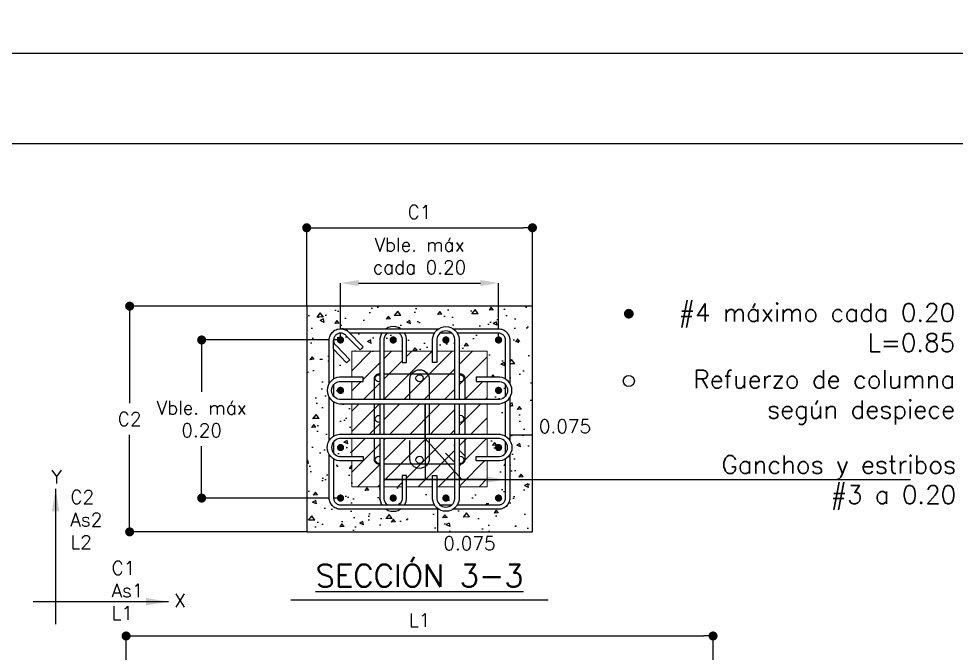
# Model space of a CAD drawing. Header units: millimetres. Extents: x 0 to 197, y -27 to 41.
# Drawn here: x 53.74 to 55.817, y -24.305 to -22.9 of the extents above; entities that cross this region are included whole.
import ezdxf
from ezdxf import colors
from ezdxf.entities.mleader import LeaderData, LeaderLine
from ezdxf.enums import TextEntityAlignment as Align
from ezdxf.math import Vec2, Vec3

# ---------------------------------------------------------------- set-up
doc = ezdxf.new("R2010")
doc.units = ezdxf.units.MM
doc.header["$LTSCALE"] = 0.01
doc.header["$PDMODE"] = 3
doc.layers.add('FC_COLUMNAS', color=5, linetype='Continuous', lineweight=15)
for name, color, linetype in [('FC_COTAS', 1, 'Continuous'), ('FC_COTAS @ 100', 1, 'Continuous'), ('FC_COTAS @ 12.5', 1, 'Continuous'), ('FC_COTAS @ 20', 1, 'Continuous'), ('FC_ESTRIBOS', 3, 'Continuous'), ('FC_HATCH 251', 251, 'Continuous'), ('FC_HATCH 253', 253, 'Continuous'), ('FC_LINEA CORTE', 1, 'Continuous'), ('FC_PEDESTAL', 4, 'Continuous'), ('FC_R-140', 2, 'Continuous'), ('FC_R-80', 11, 'Continuous'), ('FC_R-80 @ 20', 11, 'Continuous'), ('FC_REFUERZO 2', 1, 'Continuous')]:
    doc.layers.add(name, color=color, linetype=linetype)
doc.layers.add('FC_HOJA', color=230, linetype='Continuous', plot=False)
doc.styles.add('FC_TEXT1', font='romans.shx')
doc.dimstyles.new('FC_COTAS', dxfattribs={"dimtxt": 0.0015, "dimasz": 0.001, "dimexe": 0, "dimexo": 0, "dimgap": 0.001, "dimtad": 1, "dimtih": 1, "dimtoh": 1, "dimzin": 0, "dimdsep": 46, "dimtxsty": 'FC_TEXT1', "dimblk": 'DOT', "dimcen": 0.09, "dimclrd": 256, "dimclre": 256, "dimclrt": 256, "dimadec": 0, "dimazin": 0, "dimtfac": 1, "dimtix": 1, "dimtmove": 2, "dimatfit": 3, "dimfxl": 1.002, "dimtolj": 1, "dimtzin": 0, "dimlwd": -1, "dimarcsym": 0})

# ---------------------------------------------------------------- blocks, each defined once
blk = doc.blocks.new('*U383')
at = {"layer": 'FC_R-140', "color": 4, "ltscale": 1.5}
blk.add_lwpolyline([(-0.01426, 0), (0.01426, 0)], dxfattribs=at)
at = {"layer": 'FC_R-140', "ltscale": 1.5, "style": 'FC_TEXT1'}
blk.add_attdef('%%UTÍTULO', text='', height=0.0025, dxfattribs=at).set_placement((0, 0.00266), align=Align.MIDDLE_CENTER)
at = {"layer": 'FC_R-80', "ltscale": 1.5, "style": 'FC_TEXT1'}
blk.add_attdef('ESCALA', text='', height=0.002, dxfattribs=at).set_placement((-0.01426, -0.0017), align=Align.MIDDLE_LEFT)
blk = doc.blocks.new('_Dot')
at = {"color": 0, "linetype": 'ByBlock', "lineweight": -2}
blk.add_line((-0.5, 0), (-1, 0), dxfattribs=at)
at = {"color": 0, "linetype": 'ByBlock', "const_width": 0.5}
blk.add_lwpolyline([(-0.25, 0, 1), (0.25, 0, 1)], format="xyb", close=True, dxfattribs=at)
blk = doc.blocks.new('*D430')
at = {"layer": 'Defpoints', "color": 0, "transparency": 16777216}
for p in [(54.8781, -23.3629), (54.3781, -23.5366), (54.8781, -23.5366)]:
    blk.add_point(p, dxfattribs=at)
at = {"layer": 'FC_COTAS', "lineweight": -2, "transparency": 16777216}
for p, q in [((54.3781, -23.5366), (54.3781, -23.3629)), ((54.8781, -23.5366), (54.8781, -23.3629))]:
    blk.add_line(p, q, dxfattribs=at)
at = {"layer": 'FC_COTAS', "transparency": 16777216}
blk.add_line((54.3981, -23.3629), (54.8581, -23.3629), dxfattribs=at)
at = {"layer": 'FC_COTAS', "transparency": 16777216, "xscale": 0.02, "yscale": 0.02, "zscale": 0.02, "rotation": 180}
blk.add_blockref('_Dot', (54.3781, -23.3629), dxfattribs=at)
at = {"layer": 'FC_COTAS', "transparency": 16777216, "xscale": 0.02, "yscale": 0.02, "zscale": 0.02}
blk.add_blockref('_Dot', (54.8781, -23.3629), dxfattribs=at)
at = {"layer": 'FC_COTAS', "transparency": 16777216, "insert": (54.6281, -23.3279), "char_height": 0.03, "attachment_point": 5, "style": 'FC_TEXT1'}
blk.add_mtext('\\A1;C1', dxfattribs=at)
blk = doc.blocks.new('*D431')
at = {"layer": 'Defpoints', "color": 0, "transparency": 16777216}
for p in [(53.986, -23.5366), (54.3781, -23.5366), (54.3781, -24.0366)]:
    blk.add_point(p, dxfattribs=at)
at = {"layer": 'FC_COTAS', "lineweight": -2, "transparency": 16777216}
for p, q in [((54.3781, -23.5366), (53.986, -23.5366)), ((54.3781, -24.0366), (53.986, -24.0366))]:
    blk.add_line(p, q, dxfattribs=at)
at = {"layer": 'FC_COTAS', "transparency": 16777216}
for p, q in [((53.986, -23.5566), (53.986, -23.7516)), ((53.986, -24.0166), (53.986, -23.8216))]:
    blk.add_line(p, q, dxfattribs=at)
at = {"layer": 'FC_COTAS', "transparency": 16777216, "xscale": 0.02, "yscale": 0.02, "zscale": 0.02}
for p, rotation in [((53.986, -23.5366), 90), ((53.986, -24.0366), 270)]:
    blk.add_blockref('_Dot', p, dxfattribs=dict(at, rotation=rotation))
at = {"layer": 'FC_COTAS', "transparency": 16777216, "insert": (53.986, -23.7866), "char_height": 0.03, "attachment_point": 5, "style": 'FC_TEXT1'}
blk.add_mtext('\\A1;C2', dxfattribs=at)
blk = doc.blocks.new('*D433')
at = {"layer": 'Defpoints', "color": 0, "transparency": 16777216}
for p in [(55.2781, -24.2672), (53.9781, -24.349), (55.2781, -24.349)]:
    blk.add_point(p, dxfattribs=at)
at = {"layer": 'FC_COTAS', "lineweight": -2, "transparency": 16777216}
for p, q in [((53.9781, -24.349), (53.9781, -24.2672)), ((55.2781, -24.349), (55.2781, -24.2672))]:
    blk.add_line(p, q, dxfattribs=at)
at = {"layer": 'FC_COTAS', "transparency": 16777216}
blk.add_line((53.9981, -24.2672), (55.2581, -24.2672), dxfattribs=at)
at = {"layer": 'FC_COTAS', "transparency": 16777216, "xscale": 0.02, "yscale": 0.02, "zscale": 0.02, "rotation": 180}
blk.add_blockref('_Dot', (53.9781, -24.2672), dxfattribs=at)
at = {"layer": 'FC_COTAS', "transparency": 16777216, "xscale": 0.02, "yscale": 0.02, "zscale": 0.02}
blk.add_blockref('_Dot', (55.2781, -24.2672), dxfattribs=at)
at = {"layer": 'FC_COTAS', "transparency": 16777216, "insert": (54.6281, -24.2322), "char_height": 0.03, "attachment_point": 5, "style": 'FC_TEXT1'}
blk.add_mtext('\\A1;L1', dxfattribs=at)
blk = doc.blocks.new('*D434')
at = {"layer": 'Defpoints', "color": 0, "transparency": 16777216}
for p in [(54.1455, -23.6115), (54.4531, -23.6115), (54.4531, -23.9617)]:
    blk.add_point(p, dxfattribs=at)
at = {"layer": 'FC_COTAS', "lineweight": -2, "transparency": 16777216}
for p, q in [((54.4531, -23.6115), (54.1455, -23.6115)), ((54.4531, -23.9617), (54.1455, -23.9617))]:
    blk.add_line(p, q, dxfattribs=at)
at = {"layer": 'FC_COTAS', "transparency": 16777216}
for p, q in [((54.1455, -23.6315), (54.1455, -23.7266)), ((54.1455, -23.9417), (54.1455, -23.8466))]:
    blk.add_line(p, q, dxfattribs=at)
at = {"layer": 'FC_COTAS', "transparency": 16777216, "xscale": 0.02, "yscale": 0.02, "zscale": 0.02}
for p, rotation in [((54.1455, -23.6115), 90), ((54.1455, -23.9617), 270)]:
    blk.add_blockref('_Dot', p, dxfattribs=dict(at, rotation=rotation))
at = {"layer": 'FC_COTAS', "transparency": 16777216, "insert": (54.1455, -23.7866), "char_height": 0.03, "attachment_point": 5, "style": 'FC_TEXT1'}
blk.add_mtext('\\A1;Vble. máx\\P0.20', dxfattribs=at)
blk = doc.blocks.new('*D436')
at = {"layer": 'Defpoints', "color": 0, "transparency": 16777216}
for p in [(54.8028, -23.4854), (54.4531, -23.6115), (54.8028, -23.612)]:
    blk.add_point(p, dxfattribs=at)
at = {"layer": 'FC_COTAS', "lineweight": -2, "transparency": 16777216}
for p, q in [((54.4531, -23.6115), (54.4531, -23.4854)), ((54.8028, -23.612), (54.8028, -23.4854))]:
    blk.add_line(p, q, dxfattribs=at)
at = {"layer": 'FC_COTAS', "transparency": 16777216}
blk.add_line((54.4931, -23.4854), (54.7628, -23.4854), dxfattribs=at)
for points in [[(54.4931, -23.4788), (54.4931, -23.4921), (54.4531, -23.4854)], [(54.7628, -23.4788), (54.7628, -23.4921), (54.8028, -23.4854)]]:
    blk.add_solid(points, dxfattribs=at)
at = {"layer": 'FC_COTAS', "transparency": 16777216, "insert": (54.628, -23.4254), "char_height": 0.03, "attachment_point": 5, "style": 'FC_TEXT1'}
blk.add_mtext('\\A1;Vble. máx\\Pcada 0.20', dxfattribs=at)
blk = doc.blocks.new('*D437')
at = {"layer": 'Defpoints', "color": 0, "ltscale": 0.6, "transparency": 16777216}
for p in [(54.6683, -23.9866), (54.6694, -23.9866), (54.6694, -24.0366)]:
    blk.add_point(p, dxfattribs=at)
at = {"layer": 'FC_COTAS', "lineweight": -2, "ltscale": 0.6, "transparency": 16777216}
for p, q in [((54.6694, -23.9866), (54.6683, -23.9866)), ((54.6694, -24.0366), (54.6683, -24.0366))]:
    blk.add_line(p, q, dxfattribs=at)
at = {"layer": 'FC_COTAS', "ltscale": 0.6, "transparency": 16777216}
blk.add_line((54.6683, -24.0366), (54.6683, -23.9866), dxfattribs=at)
at = {"layer": 'FC_COTAS', "ltscale": 0.6, "transparency": 16777216, "insert": (54.7386, -24.0619), "char_height": 0.03, "attachment_point": 5, "style": 'FC_TEXT1'}
blk.add_mtext('\\A1;0.075', dxfattribs=at)
blk = doc.blocks.new('*D438')
at = {"layer": 'Defpoints', "color": 0, "ltscale": 0.6, "transparency": 16777216}
for p in [(54.8281, -23.822), (54.8281, -23.822), (54.8781, -23.822)]:
    blk.add_point(p, dxfattribs=at)
at = {"layer": 'FC_COTAS', "ltscale": 0.6, "transparency": 16777216}
blk.add_line((54.8781, -23.822), (54.8281, -23.822), dxfattribs=at)
at = {"layer": 'FC_COTAS', "ltscale": 0.6, "transparency": 16777216, "insert": (54.9502, -23.8029), "char_height": 0.03, "attachment_point": 5, "style": 'FC_TEXT1'}
blk.add_mtext('\\A1;0.075', dxfattribs=at)
blk = doc.blocks.new('*U407')
at = {"color": 0, "lineweight": -2}
blk.add_wipeout([(0.0294, -0.3001), (0.0294, -0.3536), (0.0285, -0.3577), (0.0274, -0.3612), (0.0258, -0.3646), (0.0237, -0.3677), (0.0213, -0.3705), (0.0186, -0.373), (0.0156, -0.3752), (0.0123, -0.377), (0.0089, -0.3783), (0.0053, -0.3792), (0.0016, -0.3796), (-0.0021, -0.3796), (-0.0058, -0.3791), (-0.0094, -0.3781), (-0.0128, -0.3767), (-0.0161, -0.3749), (-0.019, -0.3727), (-0.0217, -0.3701), (-0.0241, -0.3673), (-0.026, -0.3641), (-0.0276, -0.3607), (-0.0287, -0.3572), (-0.0294, -0.3534), (-0.0294, 0.0032), (-0.0287, 0.0071), (-0.0276, 0.0106), (-0.026, 0.014), (-0.0241, 0.0171), (-0.0217, 0.02), (-0.019, 0.0226), (-0.0161, 0.0248), (-0.0128, 0.0266), (-0.0094, 0.028), (-0.0058, 0.029), (-0.0021, 0.0295), (0.0016, 0.0295), (0.0053, 0.0291), (0.0089, 0.0282), (0.0123, 0.0268), (0.0156, 0.0251), (0.0186, 0.0229), (0.0213, 0.0204), (0.0237, 0.0176), (0.0258, 0.0145), (0.0274, 0.0111), (0.0285, 0.0076), (0.0293, 0.004), (0.0294, 0.0026), (0.0294, -0.0501), (0.0198, -0.0501), (0.0198, 0.0022), (0.0197, 0.0027), (0.0193, 0.0051), (0.0185, 0.0075), (0.0174, 0.0098), (0.016, 0.0119), (0.0144, 0.0138), (0.0126, 0.0155), (0.0105, 0.0169), (0.0083, 0.0181), (0.006, 0.019), (0.0036, 0.0196), (0.0011, 0.0199), (-0.0014, 0.0199), (-0.0039, 0.0195), (-0.0063, 0.0189), (-0.0086, 0.0179), (-0.0108, 0.0167), (-0.0128, 0.0152), (-0.0146, 0.0135), (-0.0162, 0.0116), (-0.0175, 0.0094), (-0.0186, 0.0072), (-0.0193, 0.0048), (-0.0198, 0.0024), (-0.0198, -0.3525), (-0.0193, -0.3549), (-0.0186, -0.3573), (-0.0175, -0.3595), (-0.0162, -0.3617), (-0.0146, -0.3636), (-0.0128, -0.3653), (-0.0108, -0.3668), (-0.0086, -0.3681), (-0.0063, -0.369), (-0.0039, -0.3696), (-0.0014, -0.37), (0.0011, -0.37), (0.0036, -0.3697), (0.006, -0.3691), (0.0083, -0.3682), (0.0105, -0.367), (0.0126, -0.3656), (0.0144, -0.3639), (0.016, -0.362), (0.0174, -0.3599), (0.0185, -0.3576), (0.0193, -0.3552), (0.0198, -0.3526), (0.0198, -0.3001)], dxfattribs=at)
blk.add_lwpolyline([(0.0198, -0.3001), (0.0198, -0.3522, -0.900773), (-0.0198, -0.3522), (-0.0198, 0.0021, -0.900773), (0.0198, 0.0021), (0.0198, -0.0501), (0.0294, -0.0501), (0.0294, 0.0025, 0.917819), (-0.0294, 0.0025), (-0.0294, -0.3526), (-0.0294, -0.3526, 0.917819), (0.0294, -0.3526), (0.0294, -0.3001)], format="xyb", close=True, dxfattribs=at)
blk = doc.blocks.new('*U408')
at = {"color": 0, "ltscale": 1.5}
blk.add_lwpolyline([(-0.1548, -0.0096), (-0.1549, -0.0096)], dxfattribs=at)
blk.add_wipeout([(-0.1728, 0), (0.1747, 0), (0.1773, -0.0001), (0.1799, -0.0006), (0.1825, -0.0012), (0.185, -0.0022), (0.1873, -0.0034), (0.1896, -0.0048), (0.1916, -0.0065), (0.1935, -0.0084), (0.1952, -0.0104), (0.1966, -0.0127), (0.1978, -0.015), (0.1988, -0.0175), (0.1995, -0.0201), (0.1999, -0.0227), (0.2, -0.0253), (0.2, -0.3747), (0.1999, -0.3773), (0.1995, -0.3799), (0.1988, -0.3825), (0.1978, -0.385), (0.1966, -0.3873), (0.1952, -0.3896), (0.1935, -0.3916), (0.1916, -0.3935), (0.1896, -0.3952), (0.1873, -0.3966), (0.185, -0.3978), (0.1825, -0.3988), (0.1799, -0.3994), (0.1773, -0.3999), (0.1747, -0.4), (-0.1747, -0.4), (-0.1773, -0.3999), (-0.1799, -0.3994), (-0.1825, -0.3988), (-0.185, -0.3978), (-0.1873, -0.3966), (-0.1896, -0.3952), (-0.1916, -0.3935), (-0.1935, -0.3916), (-0.1952, -0.3896), (-0.1966, -0.3873), (-0.1978, -0.385), (-0.1988, -0.3825), (-0.1995, -0.3799), (-0.1999, -0.3773), (-0.2, -0.3747), (-0.2, -0.0253), (-0.1999, -0.0227), (-0.1995, -0.0201), (-0.1988, -0.0175), (-0.1978, -0.015), (-0.1966, -0.0127), (-0.1952, -0.0104), (-0.1935, -0.0084), (-0.1916, -0.0065), (-0.1896, -0.0048), (-0.1873, -0.0034), (-0.185, -0.0022), (-0.1825, -0.0012), (-0.1799, -0.0006), (-0.1773, -0.0001), (-0.1747, 0), (-0.172, -0.0001), (-0.1694, -0.0006), (-0.1668, -0.0012), (-0.1644, -0.0022), (-0.162, -0.0034), (-0.1598, -0.0048), (-0.1584, -0.006), (-0.125, -0.0403), (-0.1318, -0.047), (-0.163, -0.0148), (-0.1641, -0.0137), (-0.1654, -0.0126), (-0.1668, -0.0117), (-0.1683, -0.011), (-0.1698, -0.0104), (-0.1714, -0.01), (-0.173, -0.0097), (-0.1747, -0.0096), (-0.1763, -0.0097), (-0.1779, -0.01), (-0.1795, -0.0104), (-0.1811, -0.011), (-0.1825, -0.0117), (-0.1839, -0.0126), (-0.1852, -0.0137), (-0.1864, -0.0148), (-0.1874, -0.0161), (-0.1883, -0.0175), (-0.189, -0.0189), (-0.1896, -0.0205), (-0.1901, -0.0221), (-0.1903, -0.0237), (-0.1904, -0.0253), (-0.1903, -0.027), (-0.1901, -0.0286), (-0.1896, -0.0302), (-0.189, -0.0317), (-0.1883, -0.0332), (-0.1874, -0.0346), (-0.1864, -0.0359), (-0.1852, -0.037), (-0.1841, -0.0379), (-0.1545, -0.0691), (-0.1615, -0.0757), (-0.1904, -0.0452), (-0.1904, -0.3747), (-0.1903, -0.3763), (-0.1901, -0.3779), (-0.1896, -0.3795), (-0.189, -0.3811), (-0.1883, -0.3825), (-0.1874, -0.3839), (-0.1864, -0.3852), (-0.1852, -0.3863), (-0.1839, -0.3874), (-0.1825, -0.3883), (-0.1811, -0.389), (-0.1795, -0.3896), (-0.1779, -0.39), (-0.1763, -0.3903), (-0.1747, -0.3904), (0.1747, -0.3904), (0.1763, -0.3903), (0.1779, -0.39), (0.1795, -0.3896), (0.1811, -0.389), (0.1825, -0.3883), (0.1839, -0.3874), (0.1852, -0.3863), (0.1864, -0.3852), (0.1874, -0.3839), (0.1883, -0.3825), (0.189, -0.3811), (0.1896, -0.3795), (0.1901, -0.3779), (0.1903, -0.3763), (0.1904, -0.3747), (0.1904, -0.0253), (0.1903, -0.0237), (0.1901, -0.0221), (0.1896, -0.0205), (0.189, -0.0189), (0.1883, -0.0175), (0.1874, -0.0161), (0.1864, -0.0148), (0.1852, -0.0137), (0.1839, -0.0126), (0.1825, -0.0117), (0.1811, -0.011), (0.1795, -0.0104), (0.1779, -0.01), (0.1763, -0.0097), (0.1757, -0.0097), (-0.1546, -0.0097), (-0.1583, -0.0059), (-0.1597, -0.0048), (-0.1619, -0.0033), (-0.1643, -0.0021), (-0.1668, -0.0011), (-0.1694, -0.0005), (-0.172, 0)], dxfattribs=at)
blk.add_lwpolyline([(-0.1728, 0), (0.1747, 0), (0.1773, -0.0001), (0.1799, -0.0006), (0.1825, -0.0012), (0.185, -0.0022), (0.1873, -0.0034), (0.1896, -0.0048), (0.1916, -0.0065), (0.1935, -0.0084), (0.1952, -0.0104), (0.1966, -0.0127), (0.1978, -0.015), (0.1988, -0.0175), (0.1995, -0.0201), (0.1999, -0.0227), (0.2, -0.0253), (0.2, -0.3747), (0.1999, -0.3773), (0.1995, -0.3799), (0.1988, -0.3825), (0.1978, -0.385), (0.1966, -0.3873), (0.1952, -0.3896), (0.1935, -0.3916), (0.1916, -0.3935), (0.1896, -0.3952), (0.1873, -0.3966), (0.185, -0.3978), (0.1825, -0.3988), (0.1799, -0.3994), (0.1773, -0.3999), (0.1747, -0.4), (-0.1747, -0.4), (-0.1773, -0.3999), (-0.1799, -0.3994), (-0.1825, -0.3988), (-0.185, -0.3978), (-0.1873, -0.3966), (-0.1896, -0.3952), (-0.1916, -0.3935), (-0.1935, -0.3916), (-0.1952, -0.3896), (-0.1966, -0.3873), (-0.1978, -0.385), (-0.1988, -0.3825), (-0.1995, -0.3799), (-0.1999, -0.3773), (-0.2, -0.3747), (-0.2, -0.0253), (-0.1999, -0.0227), (-0.1995, -0.0201), (-0.1988, -0.0175), (-0.1978, -0.015), (-0.1966, -0.0127), (-0.1952, -0.0104), (-0.1935, -0.0084), (-0.1916, -0.0065), (-0.1896, -0.0048), (-0.1873, -0.0034), (-0.185, -0.0022), (-0.1825, -0.0012), (-0.1799, -0.0006), (-0.1773, -0.0001), (-0.1747, 0), (-0.172, -0.0001), (-0.1694, -0.0006), (-0.1668, -0.0012), (-0.1644, -0.0022), (-0.162, -0.0034), (-0.1598, -0.0048), (-0.1584, -0.006), (-0.125, -0.0403), (-0.1318, -0.047), (-0.163, -0.0148), (-0.1641, -0.0137), (-0.1654, -0.0126), (-0.1668, -0.0117), (-0.1683, -0.011), (-0.1698, -0.0104), (-0.1714, -0.01), (-0.173, -0.0097), (-0.1747, -0.0096), (-0.1763, -0.0097), (-0.1779, -0.01), (-0.1795, -0.0104), (-0.1811, -0.011), (-0.1825, -0.0117), (-0.1839, -0.0126), (-0.1852, -0.0137), (-0.1864, -0.0148), (-0.1874, -0.0161), (-0.1883, -0.0175), (-0.189, -0.0189), (-0.1896, -0.0205), (-0.1901, -0.0221), (-0.1903, -0.0237), (-0.1904, -0.0253), (-0.1903, -0.027), (-0.1901, -0.0286), (-0.1896, -0.0302), (-0.189, -0.0317), (-0.1883, -0.0332), (-0.1874, -0.0346), (-0.1864, -0.0359), (-0.1852, -0.037), (-0.1841, -0.0379), (-0.1545, -0.0691), (-0.1615, -0.0757), (-0.1904, -0.0452), (-0.1904, -0.3747), (-0.1903, -0.3763), (-0.1901, -0.3779), (-0.1896, -0.3795), (-0.189, -0.3811), (-0.1883, -0.3825), (-0.1874, -0.3839), (-0.1864, -0.3852), (-0.1852, -0.3863), (-0.1839, -0.3874), (-0.1825, -0.3883), (-0.1811, -0.389), (-0.1795, -0.3896), (-0.1779, -0.39), (-0.1763, -0.3903), (-0.1747, -0.3904), (0.1747, -0.3904), (0.1763, -0.3903), (0.1779, -0.39), (0.1795, -0.3896), (0.1811, -0.389), (0.1825, -0.3883), (0.1839, -0.3874), (0.1852, -0.3863), (0.1864, -0.3852), (0.1874, -0.3839), (0.1883, -0.3825), (0.189, -0.3811), (0.1896, -0.3795), (0.1901, -0.3779), (0.1903, -0.3763), (0.1904, -0.3747), (0.1904, -0.0253), (0.1903, -0.0237), (0.1901, -0.0221), (0.1896, -0.0205), (0.189, -0.0189), (0.1883, -0.0175), (0.1874, -0.0161), (0.1864, -0.0148), (0.1852, -0.0137), (0.1839, -0.0126), (0.1825, -0.0117), (0.1811, -0.011), (0.1795, -0.0104), (0.1779, -0.01), (0.1763, -0.0097), (0.1757, -0.0097), (-0.1546, -0.0097), (-0.1583, -0.0059), (-0.1597, -0.0048), (-0.1619, -0.0033), (-0.1643, -0.0021), (-0.1668, -0.0011), (-0.1694, -0.0005), (-0.172, 0)], close=True, dxfattribs=at)
blk.add_lwpolyline([(-0.1904, -0.0452), (-0.1904, -0.0253)], dxfattribs=at)
blk = doc.blocks.new('*U409')
at = {"color": 0, "lineweight": -2}
blk.add_wipeout([(-0.0294, -0.3001), (-0.0294, -0.3536), (-0.0285, -0.3577), (-0.0274, -0.3612), (-0.0258, -0.3646), (-0.0237, -0.3677), (-0.0213, -0.3705), (-0.0186, -0.373), (-0.0156, -0.3752), (-0.0123, -0.377), (-0.0089, -0.3783), (-0.0053, -0.3792), (-0.0016, -0.3796), (0.0021, -0.3796), (0.0058, -0.3791), (0.0094, -0.3781), (0.0128, -0.3767), (0.0161, -0.3749), (0.019, -0.3727), (0.0217, -0.3701), (0.0241, -0.3673), (0.026, -0.3641), (0.0276, -0.3607), (0.0287, -0.3572), (0.0294, -0.3534), (0.0294, 0.0032), (0.0287, 0.0071), (0.0276, 0.0106), (0.026, 0.014), (0.0241, 0.0171), (0.0217, 0.02), (0.019, 0.0226), (0.0161, 0.0248), (0.0128, 0.0266), (0.0094, 0.028), (0.0058, 0.029), (0.0021, 0.0295), (-0.0016, 0.0295), (-0.0053, 0.0291), (-0.0089, 0.0282), (-0.0123, 0.0268), (-0.0156, 0.0251), (-0.0186, 0.0229), (-0.0213, 0.0204), (-0.0237, 0.0176), (-0.0258, 0.0145), (-0.0274, 0.0111), (-0.0285, 0.0076), (-0.0293, 0.004), (-0.0294, 0.0026), (-0.0294, -0.0501), (-0.0198, -0.0501), (-0.0198, 0.0022), (-0.0197, 0.0027), (-0.0193, 0.0051), (-0.0185, 0.0075), (-0.0174, 0.0098), (-0.016, 0.0119), (-0.0144, 0.0138), (-0.0126, 0.0155), (-0.0105, 0.0169), (-0.0083, 0.0181), (-0.006, 0.019), (-0.0036, 0.0196), (-0.0011, 0.0199), (0.0014, 0.0199), (0.0039, 0.0195), (0.0063, 0.0189), (0.0086, 0.0179), (0.0108, 0.0167), (0.0128, 0.0152), (0.0146, 0.0135), (0.0162, 0.0116), (0.0175, 0.0094), (0.0186, 0.0072), (0.0193, 0.0048), (0.0198, 0.0024), (0.0198, -0.3525), (0.0193, -0.3549), (0.0186, -0.3573), (0.0175, -0.3595), (0.0162, -0.3617), (0.0146, -0.3636), (0.0128, -0.3653), (0.0108, -0.3668), (0.0086, -0.3681), (0.0063, -0.369), (0.0039, -0.3696), (0.0014, -0.37), (-0.0011, -0.37), (-0.0036, -0.3697), (-0.006, -0.3691), (-0.0083, -0.3682), (-0.0105, -0.367), (-0.0126, -0.3656), (-0.0144, -0.3639), (-0.016, -0.362), (-0.0174, -0.3599), (-0.0185, -0.3576), (-0.0193, -0.3552), (-0.0198, -0.3526), (-0.0198, -0.3001)], dxfattribs=at)
blk.add_lwpolyline([(-0.0198, -0.3001), (-0.0198, -0.3522, 0.900773), (0.0198, -0.3522), (0.0198, 0.0021, 0.900773), (-0.0198, 0.0021), (-0.0198, -0.0501), (-0.0294, -0.0501), (-0.0294, 0.0025, -0.917819), (0.0294, 0.0025), (0.0294, -0.3526), (0.0294, -0.3526, -0.917819), (-0.0294, -0.3526), (-0.0294, -0.3001)], format="xyb", close=True, dxfattribs=at)
blk = doc.blocks.new('*U415')
at = {"color": 0, "lineweight": -2}
blk.add_wipeout([(0.3001, -0.0294), (0.3536, -0.0294), (0.3577, -0.0285), (0.3612, -0.0274), (0.3646, -0.0258), (0.3677, -0.0237), (0.3705, -0.0213), (0.373, -0.0186), (0.3752, -0.0156), (0.377, -0.0123), (0.3783, -0.0089), (0.3792, -0.0053), (0.3796, -0.0016), (0.3796, 0.0021), (0.3791, 0.0058), (0.3781, 0.0094), (0.3767, 0.0128), (0.3749, 0.0161), (0.3727, 0.019), (0.3701, 0.0217), (0.3673, 0.0241), (0.3641, 0.026), (0.3607, 0.0276), (0.3572, 0.0287), (0.3534, 0.0294), (-0.0032, 0.0294), (-0.0071, 0.0287), (-0.0106, 0.0276), (-0.014, 0.026), (-0.0171, 0.0241), (-0.02, 0.0217), (-0.0226, 0.019), (-0.0248, 0.0161), (-0.0266, 0.0128), (-0.028, 0.0094), (-0.029, 0.0058), (-0.0295, 0.0021), (-0.0295, -0.0016), (-0.0291, -0.0053), (-0.0282, -0.0089), (-0.0268, -0.0123), (-0.0251, -0.0156), (-0.0229, -0.0186), (-0.0204, -0.0213), (-0.0176, -0.0237), (-0.0145, -0.0258), (-0.0111, -0.0274), (-0.0076, -0.0285), (-0.004, -0.0293), (-0.0026, -0.0294), (0.0501, -0.0294), (0.0501, -0.0198), (-0.0022, -0.0198), (-0.0027, -0.0197), (-0.0051, -0.0193), (-0.0075, -0.0185), (-0.0098, -0.0174), (-0.0119, -0.016), (-0.0138, -0.0144), (-0.0155, -0.0126), (-0.0169, -0.0105), (-0.0181, -0.0083), (-0.019, -0.006), (-0.0196, -0.0036), (-0.0199, -0.0011), (-0.0199, 0.0014), (-0.0195, 0.0039), (-0.0189, 0.0063), (-0.0179, 0.0086), (-0.0167, 0.0108), (-0.0152, 0.0128), (-0.0135, 0.0146), (-0.0116, 0.0162), (-0.0094, 0.0175), (-0.0072, 0.0186), (-0.0048, 0.0193), (-0.0024, 0.0198), (0.3525, 0.0198), (0.3549, 0.0193), (0.3573, 0.0186), (0.3595, 0.0175), (0.3617, 0.0162), (0.3636, 0.0146), (0.3653, 0.0128), (0.3668, 0.0108), (0.3681, 0.0086), (0.369, 0.0063), (0.3696, 0.0039), (0.37, 0.0014), (0.37, -0.0011), (0.3697, -0.0036), (0.3691, -0.006), (0.3682, -0.0083), (0.367, -0.0105), (0.3656, -0.0126), (0.3639, -0.0144), (0.362, -0.016), (0.3599, -0.0174), (0.3576, -0.0185), (0.3552, -0.0193), (0.3526, -0.0198), (0.3001, -0.0198)], dxfattribs=at)
blk.add_lwpolyline([(0.3001, -0.0198), (0.3522, -0.0198, 0.900773), (0.3522, 0.0198), (-0.0021, 0.0198, 0.900773), (-0.0021, -0.0198), (0.0501, -0.0198), (0.0501, -0.0294), (-0.0025, -0.0294, -0.917819), (-0.0025, 0.0294), (0.3526, 0.0294), (0.3526, 0.0294, -0.917819), (0.3526, -0.0294), (0.3001, -0.0294)], format="xyb", close=True, dxfattribs=at)
blk = doc.blocks.new('*U416')
at = {"color": 0, "lineweight": -2}
blk.add_wipeout([(0.3001, 0.0294), (0.3536, 0.0294), (0.3577, 0.0285), (0.3612, 0.0274), (0.3646, 0.0258), (0.3677, 0.0237), (0.3705, 0.0213), (0.373, 0.0186), (0.3752, 0.0156), (0.377, 0.0123), (0.3783, 0.0089), (0.3792, 0.0053), (0.3796, 0.0016), (0.3796, -0.0021), (0.3791, -0.0058), (0.3781, -0.0094), (0.3767, -0.0128), (0.3749, -0.0161), (0.3727, -0.019), (0.3701, -0.0217), (0.3673, -0.0241), (0.3641, -0.026), (0.3607, -0.0276), (0.3572, -0.0287), (0.3534, -0.0294), (-0.0032, -0.0294), (-0.0071, -0.0287), (-0.0106, -0.0276), (-0.014, -0.026), (-0.0171, -0.0241), (-0.02, -0.0217), (-0.0226, -0.019), (-0.0248, -0.0161), (-0.0266, -0.0128), (-0.028, -0.0094), (-0.029, -0.0058), (-0.0295, -0.0021), (-0.0295, 0.0016), (-0.0291, 0.0053), (-0.0282, 0.0089), (-0.0268, 0.0123), (-0.0251, 0.0156), (-0.0229, 0.0186), (-0.0204, 0.0213), (-0.0176, 0.0237), (-0.0145, 0.0258), (-0.0111, 0.0274), (-0.0076, 0.0285), (-0.004, 0.0293), (-0.0026, 0.0294), (0.0501, 0.0294), (0.0501, 0.0198), (-0.0022, 0.0198), (-0.0027, 0.0197), (-0.0051, 0.0193), (-0.0075, 0.0185), (-0.0098, 0.0174), (-0.0119, 0.016), (-0.0138, 0.0144), (-0.0155, 0.0126), (-0.0169, 0.0105), (-0.0181, 0.0083), (-0.019, 0.006), (-0.0196, 0.0036), (-0.0199, 0.0011), (-0.0199, -0.0014), (-0.0195, -0.0039), (-0.0189, -0.0063), (-0.0179, -0.0086), (-0.0167, -0.0108), (-0.0152, -0.0128), (-0.0135, -0.0146), (-0.0116, -0.0162), (-0.0094, -0.0175), (-0.0072, -0.0186), (-0.0048, -0.0193), (-0.0024, -0.0198), (0.3525, -0.0198), (0.3549, -0.0193), (0.3573, -0.0186), (0.3595, -0.0175), (0.3617, -0.0162), (0.3636, -0.0146), (0.3653, -0.0128), (0.3668, -0.0108), (0.3681, -0.0086), (0.369, -0.0063), (0.3696, -0.0039), (0.37, -0.0014), (0.37, 0.0011), (0.3697, 0.0036), (0.3691, 0.006), (0.3682, 0.0083), (0.367, 0.0105), (0.3656, 0.0126), (0.3639, 0.0144), (0.362, 0.016), (0.3599, 0.0174), (0.3576, 0.0185), (0.3552, 0.0193), (0.3526, 0.0198), (0.3001, 0.0198)], dxfattribs=at)
blk.add_lwpolyline([(0.3001, 0.0198), (0.3522, 0.0198, -0.900773), (0.3522, -0.0198), (-0.0021, -0.0198, -0.900773), (-0.0021, 0.0198), (0.0501, 0.0198), (0.0501, 0.0294), (-0.0025, 0.0294, 0.917819), (-0.0025, -0.0294), (0.3526, -0.0294), (0.3526, -0.0294, 0.917819), (0.3526, 0.0294), (0.3001, 0.0294)], format="xyb", close=True, dxfattribs=at)
blk = doc.blocks.new('FC_B_Convencion de estribos_1')
at = {"layer": 'FC_COTAS @ 100', "ltscale": 0.6}
ml = blk.add_multileader_mtext('Standard', dxfattribs=at)
ml.set_content('Diámetro de barra', color=11, style='FC_TEXT1')
ml.set_leader_properties()
ml.build(insert=Vec2(0, 0))
ml.multileader.update_dxf_attribs({"text_left_attachment_type": 6, "text_right_attachment_type": 6, "dogleg_length": 0.008, "arrow_head_size": 0.15, "scale": 100})
ctx = ml.context
ctx.base_point, ctx.scale, ctx.char_height, ctx.arrow_head_size, ctx.landing_gap_size, ctx.plane_origin = Vec3(-0.0199, 3.2168), 100, 0.15, 0.15, 0.1, Vec3(1.1269, 3.7571)
ctx.left_attachment, ctx.right_attachment = 6, 6
notes = []
notes.append((ctx, [(0, (1, 1, 0), (1.6502, 3.2168), (-1, 0), 0.513, [(0, [(2.0334, 3.2168)], 0, [])])]))
ctx.mtext.insert, ctx.mtext.width, ctx.mtext.line_spacing_style, ctx.mtext.flow_direction = Vec3(0.0801, 3.3968), 1.306762, 2, 5
ml = blk.add_multileader_mtext('Standard', dxfattribs=at)
ml.set_content('Separación', color=11, style='FC_TEXT1')
ml.set_leader_properties()
ml.build(insert=Vec2(0, 0))
ml.multileader.update_dxf_attribs({"text_left_attachment_type": 6, "text_right_attachment_type": 6, "dogleg_length": 0.008, "arrow_head_size": 0.15, "scale": 100})
ctx = ml.context
ctx.base_point, ctx.scale, ctx.char_height, ctx.arrow_head_size, ctx.landing_gap_size, ctx.plane_origin = Vec3(-0.0067, 2.1926), 100, 0.15, 0.15, 0.1, Vec3(1.4222, 2.7247)
ctx.left_attachment, ctx.right_attachment = 6, 6
notes.append((ctx, [(0, (1, 1, 0), (1.8578, 2.1926), (-1, 0), 0.486, [(0, [(2.5167, 2.1926)], 0, [])])]))
ctx.mtext.insert, ctx.mtext.width, ctx.mtext.line_spacing_style, ctx.mtext.flow_direction = Vec3(0.0933, 2.3926), 1.306762, 2, 5
for ctx, leaders in notes:
    for number, flags, end, landing, length, lines in leaders:
        leader = LeaderData()
        leader.index, (leader.has_last_leader_line, leader.has_dogleg_vector, leader.attachment_direction) = number, flags
        leader.last_leader_point, leader.dogleg_vector, leader.dogleg_length = Vec3(end), Vec3(landing), length
        for number, points, colour, breaks in lines:
            line = LeaderLine()
            line.index, line.vertices, line.color, line.breaks = number, Vec3.list(points), colors.encode_raw_color(colour), breaks
            leader.lines.append(line)
        ctx.leaders.append(leader)
blk = doc.blocks.new('FC_B_Coordenadas')
at = {"layer": 'FC_R-80', "lineweight": 25, "char_height": 0.03, "attachment_point": 7, "style": 'FC_TEXT1'}
for s, insert, width in [('Y', (-0.0096, 0.2616), 0.020488), ('C2\\PAs2\\PL2', (0.0327, 0.1169), 0.074586), ('C1\\PAs1\\PL1', (0.1239, -0.0402), 0.074586), ('X', (0.2628, -0.0122), 0.020488)]:
    blk.add_mtext(s, dxfattribs=dict(at, insert=insert, width=width))
at = {"layer": 'FC_COTAS', "ltscale": 0.9}
for points in [[(0, 0.25), (0, -0.05)], [(0.25, 0), (-0.05, 0)]]:
    blk.add_leader(points, dimstyle='FC_COTAS', override={"dimscale": 20, "dimtxt": 7.5e-05, "dimasz": 0.0025, "dimgap": 0.0375, "dimtad": 0}, dxfattribs=at)

msp = doc.modelspace()

# ---------------------------------------------------------------- hatches: boundary and pattern name
at = {"layer": 'FC_HATCH 251'}
h = msp.add_hatch(dxfattribs=at)
h.set_pattern_fill('AR-CONC', color=256, scale=0.0005, angle=135, style=0)
h.set_pattern_definition([(185, (21.75311, -35.00661), (-0.05877669, 0.07004733), [0.009525, -0.104775]), (130, (21.75311, -35.00661), (-0.05508836, -0.08000923), [0.00762, -0.0838203]), (235.45144, (21.74821, -35.000775), (-0.11386505, -0.0099619), [0.008095, -0.08904512]), (181.1842, (21.73515, -35.02457), (-0.0809767, 0.11070512), [0.0142875, -0.1571625]), (231.63556, (21.7284, -35.01535), (-0.1714134, -0.0035433), [0.0121425, -0.1335678]), (126.18415, (21.73515, -35.02457), (-0.1714134, -0.0035433), [0.01143, -0.12572987]), (156, (21.73066, -35.0111), (-0.01744757, 0.08975999), [0.009525, -0.104775]), (101, (21.73066, -35.0111), (-0.0869706, -0.04326996), [0.00762, -0.08382]), (206.45145, (21.7292, -35.00362), (-0.10441817, 0.04649003), [0.008095, -0.08904497]), (172.5, (21.753108, -35.006612), (-0.030986707, -0.028802735), [0, -0.082804, 0, -0.08509, 0, -0.0841375]), (142.5, (21.75311, -35.006612), (-0.0590435, -0.011794864), [0, -0.048514, 0, -0.080899, 0, -0.0320675]), (102.5, (21.773134, -35.02664), (-0.045913098, 0.04996393), [0, -0.03175, 0, -0.09906, 0, -0.131445]), (92.5, (21.782114, -35.03562), (-0.0613612, 0.04338195), [0, -0.041275, 0, -0.065786, 0, -0.093345])])
h.paths.add_polyline_path([(54.8781, -23.5366), (54.3781, -23.5366), (54.3781, -24.0366), (54.8781, -24.0366)])
h.paths.add_polyline_path([(54.8281, -23.9613, -0.414214), (54.8028, -23.9866), (54.4535, -23.9866, -0.414214), (54.4281, -23.9613), (54.4281, -23.612, -0.414214), (54.4535, -23.5866), (54.8028, -23.5866, -0.414214), (54.8281, -23.612)], flags=16)
h.paths.add_polyline_path([(54.7781, -23.9366), (54.4781, -23.9366), (54.4781, -23.6366), (54.7781, -23.6366)], flags=0)
edge = h.paths.add_edge_path()
edge.add_line((54.8185, -23.6318), (54.7878, -23.6617))
edge.add_line((54.7878, -23.6617), (54.7811, -23.6548))
edge.add_line((54.7811, -23.6548), (54.8185, -23.6184))
edge.add_line((54.8185, -23.6184), (54.8185, -23.612))
edge.add_arc((54.8028, -23.612), 0.0157, 0, 123.1097)
edge.add_line((54.7942, -23.5988), (54.759, -23.6321))
edge.add_line((54.759, -23.6321), (54.7524, -23.6251))
edge.add_line((54.7524, -23.6251), (54.7829, -23.5962))
edge.add_line((54.7829, -23.5962), (54.4535, -23.5962))
edge.add_arc((54.4535, -23.612), 0.0157, 90, 180)
edge.add_line((54.4377, -23.612), (54.4377, -23.9613))
edge.add_arc((54.4535, -23.9613), 0.0157, 180, 270)
edge.add_line((54.4535, -23.977), (54.8028, -23.977))
edge.add_arc((54.8028, -23.9613), 0.0157, 270, 360)
edge.add_line((54.8185, -23.9613), (54.8185, -23.6318))
h.paths.add_polyline_path([(54.8185, -23.6318), (54.8185, -23.6184), (54.7811, -23.6548), (54.7878, -23.6617)], flags=0)
h.paths.add_polyline_path([(54.8185, -23.6318), (54.8185, -23.6184), (54.7811, -23.6548), (54.7878, -23.6617)], flags=0)
at = {"layer": 'FC_HATCH 253', "ltscale": 0.9}
h = msp.add_hatch(dxfattribs=at)
h.set_pattern_fill('ANSI31', color=256, scale=0.01)
h.set_pattern_definition([(45, (30.348246, -43.13966), (-0.02245064, 0.02245064), [])])
h.paths.add_polyline_path([(54.4781, -23.9366), (54.7781, -23.9366), (54.7781, -23.6366), (54.4781, -23.6366)])

# ---------------------------------------------------------------- linework, layer by layer
at = {"layer": 'FC_COLUMNAS', "ltscale": 0.6}
msp.add_lwpolyline([(54.4781, -23.9366), (54.7781, -23.9366), (54.7781, -23.6366), (54.4781, -23.6366)], close=True, dxfattribs=at)
at = {"layer": 'FC_HATCH 251', "ltscale": 0.6}
msp.add_lwpolyline([(54.5381, -23.6864), (54.7184, -23.6866, -0.414214), (54.7281, -23.6966), (54.7281, -23.8766, -0.434458), (54.7184, -23.8866), (54.5381, -23.8865, -0.414214), (54.5281, -23.8765), (54.5281, -23.6964, -0.414311)], format="xyb", close=True, dxfattribs=at)
msp.add_lwpolyline([(54.6067, -23.7488), (54.6067, -23.6988, -1), (54.6497, -23.6988), (54.6497, -23.8745, -1), (54.6067, -23.8745), (54.6067, -23.8345)], format="xyb", dxfattribs=at)
for points in [[(54.7281, -23.868), (54.7037, -23.8435)], [(54.7101, -23.8866), (54.6854, -23.8619)]]:
    msp.add_lwpolyline(points, dxfattribs=at)
at = {"layer": 'FC_HOJA', "ltscale": 0.6}
msp.add_lwpolyline([(49.8662, -22.9765), (56.0578, -22.9765), (56.0578, -26.2571), (49.8662, -26.2571)], close=True, dxfattribs=at)
msp.add_lwpolyline([(49.8662, -23.1765), (56.0578, -23.1765)], dxfattribs=at)
at = {"layer": 'FC_PEDESTAL', "ltscale": 0.6}
msp.add_lwpolyline([(54.3781, -24.0366), (54.8781, -24.0366), (54.8781, -23.5366), (54.3781, -23.5366)], close=True, dxfattribs=at)
at = {"layer": 'FC_REFUERZO 2', "ltscale": 0.6}
for points, const_width in [([(55.097, -23.5534, -1), (55.0862, -23.5534, -1)], 0.0107), ([(54.4571, -23.6115, -1), (54.4491, -23.6115, -1)], 0.008), ([(54.7991, -23.6115, 1), (54.8071, -23.6115, 1)], 0.008), ([(54.4571, -23.7232, -1), (54.4491, -23.7232, -1)], 0.008), ([(54.7991, -23.7232, 1), (54.8071, -23.7232, 1)], 0.008), ([(54.4571, -23.8498, -1), (54.4491, -23.8498, -1)], 0.008), ([(54.7991, -23.8498, 1), (54.8071, -23.8498, 1)], 0.008), ([(54.4571, -23.9617, 1), (54.4491, -23.9617, 1)], 0.008), ([(54.5738, -23.9617, 1), (54.5658, -23.9617, 1)], 0.008), ([(54.7991, -23.9617, -1), (54.8071, -23.9617, -1)], 0.008)]:
    msp.add_lwpolyline(points, format="xyb", close=True, dxfattribs=dict(at, const_width=const_width))
for centre, radius in [((54.5381, -23.6964), 0.008), ((54.6282, -23.6964), 0.008), ((54.7183, -23.6965), 0.008), ((55.0916, -23.7023), 0.0123), ((54.5381, -23.7865), 0.008), ((54.7183, -23.7864), 0.008), ((54.5381, -23.8768), 0.008), ((54.6282, -23.8768), 0.008), ((54.7183, -23.8768), 0.008)]:
    msp.add_circle(centre, radius, dxfattribs=at)

# ---------------------------------------------------------------- block references
msp.add_blockref('FC_B_Convencion de estribos_1', (37.6442, -26.3039))
at = {"layer": 'FC_COTAS', "xscale": 20, "yscale": 20, "zscale": 20}
msp.add_blockref('*U383', (54.6281, -24.1868), dxfattribs=at).add_auto_attribs({'%%UTÍTULO': '%%USECCIÓN 3-3'})
at = {"layer": 'FC_LINEA CORTE'}
msp.add_blockref('FC_B_Coordenadas', (53.822, -24.1913), dxfattribs=at)

# ---------------------------------------------------------------- texts
at = {"layer": 'FC_R-80 @ 20', "color": 11, "char_height": 0.04, "attachment_point": 9, "style": 'FC_TEXT1'}
for s, insert in [('#4 máximo cada 0.20\\PL=0.85', (55.8143, -23.6375)), ('Refuerzo de columna\\P según despiece', (55.8143, -23.7986))]:
    msp.add_mtext(s, dxfattribs=dict(at, insert=insert))

# ---------------------------------------------------------------- dimensions: what is measured, and where the dimension line sits
at = {"layer": 'FC_COTAS @ 20'}
for base, p1, p2, text, override, picture, middle in [((54.8781, -23.3629), (54.3781, -23.5366), (54.8781, -23.5366), 'C1', {"dimscale": 20, "dimtix": 1, "dimtofl": 1, "dimtmove": 2, "dimatfit": 1}, '*D430', (54.6281, -23.3279)), ((54.8028, -23.4854), (54.4531, -23.6115), (54.8028, -23.612), 'Vble. máx\\Pcada 0.20', {"dimscale": 20, "dimasz": 0.002, "dimsah": 1, "dimtix": 1, "dimtofl": 1, "dimtmove": 2, "dimatfit": 1}, '*D436', (54.628, -23.4254)), ((55.2781, -24.2672), (53.9781, -24.349), (55.2781, -24.349), 'L1', {"dimscale": 20, "dimtix": 1, "dimtofl": 1, "dimtmove": 2, "dimatfit": 1}, '*D433', (54.6281, -24.2322))]:
    dim = msp.add_linear_dim(base=base, p1=p1, p2=p2, text=text, dimstyle='FC_COTAS', override=override, dxfattribs=at)
    dim.commit()
    dim.dimension.update_dxf_attribs({"geometry": picture, "text_midpoint": middle})
for base, p1, p2, text, picture, middle in [((53.986, -23.5366), (54.3781, -24.0366), (54.3781, -23.5366), 'C2', '*D431', (53.986, -23.7866)), ((54.1455, -23.6115), (54.4531, -23.9617), (54.4531, -23.6115), 'Vble. máx\\P0.20', '*D434', (54.1455, -23.7866))]:
    dim = msp.add_linear_dim(base=base, p1=p1, p2=p2, angle=90, text=text, dimstyle='FC_COTAS', override={"dimscale": 20, "dimtix": 1, "dimtofl": 1, "dimtmove": 2, "dimatfit": 1}, dxfattribs=at)
    dim.commit()
    dim.dimension.update_dxf_attribs({"geometry": picture, "text_midpoint": middle})
at = {"layer": 'FC_COTAS @ 20', "ltscale": 0.6}
dim = msp.add_linear_dim(base=(54.8281, -23.822), p1=(54.8781, -23.822), p2=(54.8281, -23.822), text='0.075', dimstyle='FC_COTAS', override={"dimscale": 20, "dimtix": 1, "dimtofl": 1, "dimtmove": 2, "dimatfit": 1}, dxfattribs=at)
dim.commit()
dim.dimension.update_dxf_attribs({"geometry": '*D438', "text_midpoint": (54.9502, -23.8029), "dimtype": 128})
dim = msp.add_linear_dim(base=(54.6683, -23.9866), p1=(54.6694, -24.0366), p2=(54.6694, -23.9866), angle=90, text='0.075', dimstyle='FC_COTAS', override={"dimscale": 20, "dimtix": 1, "dimtofl": 1, "dimtmove": 2, "dimatfit": 1}, dxfattribs=at)
dim.commit()
dim.dimension.update_dxf_attribs({"geometry": '*D437', "text_midpoint": (54.7386, -24.0619), "dimtype": 128})

# ---------------------------------------------------------------- leaders
at = {"layer": 'FC_COTAS @ 12.5'}
ml = msp.add_multileader_mtext('Standard', dxfattribs=at)
ml.set_content('Los ganchos abrazan\\Punicamente el \\Prefuerzo longitudinal\\Pde la columna', color=11, style='FC_TEXT1')
ml.set_leader_properties()
ml.build(insert=Vec2(0, 0))
ml.multileader.update_dxf_attribs({"text_left_attachment_type": 6, "text_right_attachment_type": 6, "dogleg_length": 0.013, "arrow_head_size": 0.025, "scale": 12.5})
ctx = ml.context
ctx.base_point, ctx.scale, ctx.char_height, ctx.arrow_head_size, ctx.landing_gap_size, ctx.plane_origin = Vec3(57.7809, -23.6), 12.5, 0.025, 0.025, 0.0125, Vec3(57.5541, -23.6)
ctx.left_attachment, ctx.right_attachment, ctx.text_align_type = 6, 6, 2
notes = []
notes.append((ctx, [(0, (1, 1, 0), (57.6184, -23.6), (1, 0), 0.1625, [(2, [(57.5551, -23.6), (57.6184, -23.5011), (57.6184, -23.6988)], 0, [])])]))
ctx.mtext.insert, ctx.mtext.width, ctx.mtext.alignment, ctx.mtext.line_spacing_factor, ctx.mtext.line_spacing_style, ctx.mtext.flow_direction = Vec3(58.2005, -23.57), 0.412155, 3, 0.96, 2, 5
for ctx, leaders in notes:
    for number, flags, end, landing, length, lines in leaders:
        leader = LeaderData()
        leader.index, (leader.has_last_leader_line, leader.has_dogleg_vector, leader.attachment_direction) = number, flags
        leader.last_leader_point, leader.dogleg_vector, leader.dogleg_length = Vec3(end), Vec3(landing), length
        for number, points, colour, breaks in lines:
            line = LeaderLine()
            line.index, line.vertices, line.color, line.breaks = number, Vec3.list(points), colors.encode_raw_color(colour), breaks
            leader.lines.append(line)
        ctx.leaders.append(leader)

# ---------------------------------------------------------------- next in the draw order: block references
at = {"layer": 'FC_REFUERZO 2', "ltscale": 0.9}
msp.add_blockref('*U407', (54.5698, -23.6115), dxfattribs=at)

# ---------------------------------------------------------------- next in the draw order: block references
at = {"layer": 'FC_ESTRIBOS'}
msp.add_blockref('*U408', (54.6281, -23.5866), dxfattribs=at)

# ---------------------------------------------------------------- next in the draw order: linework, layer by layer
at = {"layer": 'FC_REFUERZO 2', "ltscale": 0.6, "const_width": 0.008}
for points in [[(54.5738, -23.6115, -1), (54.5658, -23.6115, -1)], [(54.6905, -23.6115, -1), (54.6825, -23.6115, -1)], [(54.6905, -23.9617, 1), (54.6825, -23.9617, 1)]]:
    msp.add_lwpolyline(points, format="xyb", close=True, dxfattribs=at)

# ---------------------------------------------------------------- next in the draw order: block references
at = {"layer": 'FC_REFUERZO 2', "ltscale": 0.9}
msp.add_blockref('*U409', (54.6865, -23.6115), dxfattribs=at)

# ---------------------------------------------------------------- next in the draw order: block references
for name, p in [('*U416', (54.4531, -23.7232)), ('*U415', (54.4531, -23.8498))]:
    msp.add_blockref(name, p, dxfattribs=at)

# ---------------------------------------------------------------- next in the draw order: leaders
at = {"layer": 'FC_COTAS @ 20'}
ml = msp.add_multileader_mtext('Standard', dxfattribs=at)
ml.set_content('Ganchos y estribos\\P#3 a 0.20', color=11, style='FC_TEXT1')
ml.set_leader_properties()
ml.build(insert=Vec2(0, 0))
ml.multileader.update_dxf_attribs({"text_left_attachment_type": 6, "text_right_attachment_type": 6, "dogleg_length": 0.008, "arrow_head_size": 0.04, "scale": 20})
ctx = ml.context
ctx.base_point, ctx.scale, ctx.char_height, ctx.arrow_head_size, ctx.landing_gap_size, ctx.plane_origin = Vec3(55.2118, -23.9208), 20, 0.04, 0.04, 0.02, Vec3(55.7766, -24.7201)
ctx.left_attachment, ctx.right_attachment, ctx.text_align_type = 6, 6, 2
notes = []
notes.append((ctx, [(0, (1, 1, 0), (54.6409, -23.9208), (1, 0), 0.571, [(5, [(54.8185, -23.9208), (54.55, -23.9208), (54.7215, -23.9208), (54.6409, -23.83), (54.6409, -23.7525)], 0, [])])]))
ctx.mtext.insert, ctx.mtext.alignment, ctx.mtext.line_spacing_style, ctx.mtext.flow_direction = Vec3(55.8166, -23.8675), 3, 2, 5
for ctx, leaders in notes:
    for number, flags, end, landing, length, lines in leaders:
        leader = LeaderData()
        leader.index, (leader.has_last_leader_line, leader.has_dogleg_vector, leader.attachment_direction) = number, flags
        leader.last_leader_point, leader.dogleg_vector, leader.dogleg_length = Vec3(end), Vec3(landing), length
        for number, points, colour, breaks in lines:
            line = LeaderLine()
            line.index, line.vertices, line.color, line.breaks = number, Vec3.list(points), colors.encode_raw_color(colour), breaks
            leader.lines.append(line)
        ctx.leaders.append(leader)

doc.saveas('drawing.dxf')
